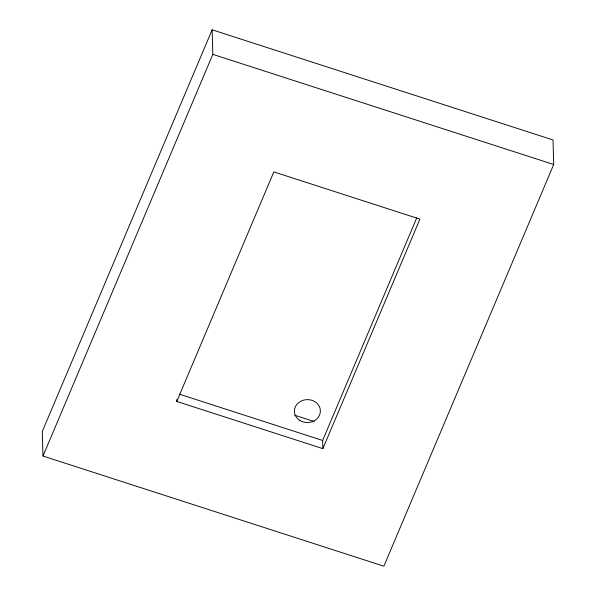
<?xml version="1.0" encoding="UTF-8"?>
<svg xmlns="http://www.w3.org/2000/svg" width="596" height="596" viewBox="0 0 596 596"><rect width="100%" height="100%" fill="white"/><g stroke="black" fill="none" stroke-linecap="round" stroke-linejoin="round"><path stroke-width="0.89" d="M212.139 29.8L42.294 431.489L42.986 456.044L383.861 566.2L553.706 164.511L553.013 139.956L212.139 29.8L212.824 54.355L42.986 456.044M176.774 401.443L273.825 171.909L419.912 219.119L322.861 448.654L176.774 401.443L176.721 399.625M322.861 448.654L322.637 440.466L416.79 217.786M212.824 54.355L553.706 164.511M294.729 415.226L314.211 421.521M179.202 394.112L322.637 440.466M299.84 420.456A13 11.458 -1.6 0 0 320.32 412.097A13 11.458 -1.6 0 0 301.993 400.691A13 11.458 -1.6 0 0 299.84 420.456"/></g></svg>
